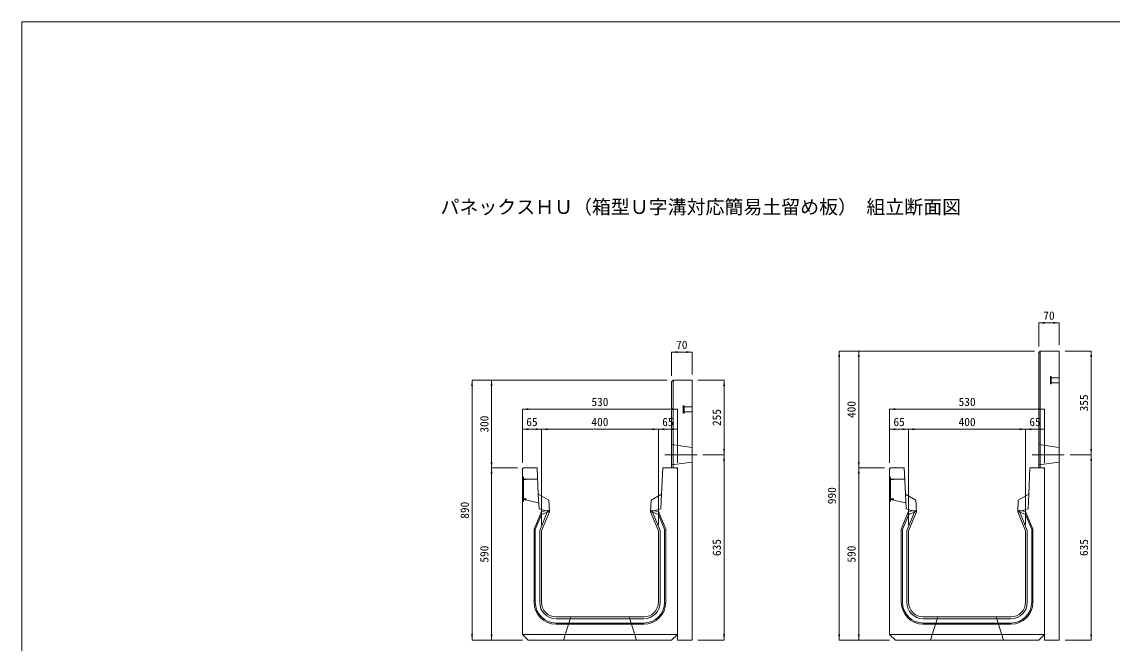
# Model space of a CAD drawing. Units: millimetres at full size. Extents: x -7442 to 51876, y 9625 to 40052.
# Drawn here: x 20374 to 24104, y 36546 to 38673 of the extents above; entities that cross this region are included whole.
import ezdxf
from ezdxf.enums import TextEntityAlignment as Align

# ---------------------------------------------------------------- set-up
doc = ezdxf.new("R2010")
doc.units = ezdxf.units.MM
doc.header["$LTSCALE"] = 16
for name, pattern in [('DASHED', [7.5, 6, -1.5]), ('USER1', [13.5, 7.5, -6]), ('USER2', [285.75, 190.5, -31.75, 31.75, -31.75])]:
    doc.linetypes.add(name, pattern=pattern)
doc.layers.add('_0-0_0', color=7, linetype='Continuous')
for name, color, linetype, lineweight in [('HOLE', 7, 'DASHED', 9), ('KIJUN', 5, 'Continuous', 9), ('WWAY', 5, 'Continuous', 9), ('寸法線', 7, 'Continuous', 9), ('本体', 2, 'Continuous', 13), ('補助線', 8, 'Continuous', 9), ('ｲﾝｻｰﾄ', 3, 'USER1', 9)]:
    doc.layers.add(name, color=color, linetype=linetype, lineweight=lineweight)
doc.styles.add('ＭＳ ゴシック', font='')
doc.styles.get('ＭＳ ゴシック').set_extended_font_data('MS Gothic')

# ---------------------------------------------------------------- blocks, each defined once
blk = doc.blocks.new('filled_arrow')
at = {"color": 0, "linetype": 'Continuous', "lineweight": -2}
blk.add_solid([(7.5, 1.25), (0, 0), (7.5, -1.25)], dxfattribs=at)

msp = doc.modelspace()

# ---------------------------------------------------------------- linework, layer by layer
at = {"layer": 'HOLE'}
for points in [[(22251.68, 36636.12), (22451.68, 36636.12), (22476.68, 36556.12), (22226.68, 36556.12)], [(23507.42, 36636.12), (23707.42, 36636.12), (23732.42, 36556.12), (23482.42, 36556.12)]]:
    msp.add_lwpolyline(points, close=True, dxfattribs=at)
at = {"layer": 'KIJUN'}
for p, q in [((22151.81, 36996.59), (22151.93, 36986.46)), ((22171.69, 36994.92), (22178.68, 36996.12)), ((22531.68, 36994.92), (22524.68, 36996.12)), ((22551.56, 36996.59), (22551.44, 36986.46)), ((23407.54, 36996.59), (23407.67, 36986.46)), ((23427.43, 36994.92), (23434.42, 36996.12)), ((23787.42, 36994.92), (23780.42, 36996.12)), ((23807.3, 36996.59), (23807.17, 36986.46)), ((22557.68, 36932.32), (22557.68, 36686.12)), ((23813.42, 36932.32), (23813.42, 36686.12)), ((22501.68, 36636.12), (22201.68, 36636.12)), ((22501.68, 36630.12), (22201.68, 36630.12)), ((23757.42, 36636.12), (23457.42, 36636.12)), ((23757.42, 36630.12), (23457.42, 36630.12)), ((22201.68, 36615.12), (22501.68, 36615.12)), ((22201.68, 36611.12), (22501.68, 36611.12)), ((23457.42, 36615.12), (23757.42, 36615.12)), ((23457.42, 36611.12), (23757.42, 36611.12))]:
    msp.add_line(p, q, dxfattribs=at)
at = {"layer": 'KIJUN', "color": 7, "lineweight": 13}
for p, q in [((22501.68, 36636.12), (22201.68, 36636.12)), ((23757.42, 36636.12), (23457.42, 36636.12))]:
    msp.add_line(p, q, dxfattribs=at)
at = {"layer": 'KIJUN', "color": 7}
for p, q in [((22086.68, 36576.12), (22616.68, 36576.12)), ((23342.42, 36576.12), (23872.42, 36576.12))]:
    msp.add_line(p, q, dxfattribs=at)
at = {"layer": 'KIJUN', "color": 7, "lineweight": 13}
for points in [[(22151.68, 36686.12), (22151.68, 36931.12), (22178.68, 36996.12), (22176.68, 37036.12), (22140.68, 37056.12), (22136.68, 37146.12), (22089.68, 37146.12), (22086.68, 37143.12), (22086.68, 36576.12), (22106.68, 36556.12)], [(22106.68, 36556.12), (22596.68, 36556.12), (22616.68, 36576.12), (22616.68, 37143.12), (22613.68, 37146.12), (22566.68, 37146.12), (22562.68, 37056.12), (22526.68, 37036.12), (22524.68, 36996.12), (22551.68, 36931.12), (22551.68, 36686.12)], [(23407.42, 36686.12), (23407.42, 36931.12), (23434.42, 36996.12), (23432.42, 37036.12), (23396.42, 37056.12), (23392.42, 37146.12), (23345.42, 37146.12), (23342.42, 37143.12), (23342.42, 36576.12), (23362.42, 36556.12)], [(23362.42, 36556.12), (23852.42, 36556.12), (23872.42, 36576.12), (23872.42, 37143.12), (23869.42, 37146.12), (23822.42, 37146.12), (23818.42, 37056.12), (23782.42, 37036.12), (23780.42, 36996.12), (23807.42, 36931.12), (23807.42, 36686.12)]]:
    msp.add_lwpolyline(points, dxfattribs=at)
at = {"layer": 'KIJUN', "color": 7, "linetype": 'DASHED', "lineweight": 13}
for points in [[(22178.68, 36996.12), (22143.35, 37006.12), (22140.68, 37056.12)], [(22524.68, 36996.12), (22560.02, 37006.12), (22562.68, 37056.12)], [(23434.42, 36996.12), (23399.09, 37006.12), (23396.42, 37056.12)], [(23780.42, 36996.12), (23815.76, 37006.12), (23818.42, 37056.12)]]:
    msp.add_lwpolyline(points, dxfattribs=at)
at = {"layer": 'KIJUN'}
for points in [[(22178.68, 36996.12), (22178.43, 37001.15), (22151.81, 36996.59), (22126.68, 36936.11), (22126.68, 36686.12)], [(22145.68, 36686.12), (22145.68, 36932.32), (22171.69, 36994.92), (22151.93, 36986.46), (22130.68, 36935.31), (22130.68, 36686.12)], [(22151.68, 36686.12), (22151.68, 36931.12), (22178.68, 36996.12)], [(22576.68, 36686.12), (22576.68, 36936.11), (22551.56, 36996.59), (22524.94, 37001.15), (22524.68, 36996.12), (22551.68, 36931.12), (22551.68, 36686.12)], [(22572.68, 36686.12), (22572.68, 36935.31), (22551.44, 36986.46), (22531.68, 36994.92), (22557.68, 36932.32)], [(23434.42, 36996.12), (23434.17, 37001.15), (23407.54, 36996.59), (23382.42, 36936.11), (23382.42, 36686.12)], [(23401.42, 36686.12), (23401.42, 36932.32), (23427.43, 36994.92), (23407.67, 36986.46), (23386.42, 36935.31), (23386.42, 36686.12)], [(23407.42, 36686.12), (23407.42, 36931.12), (23434.42, 36996.12)], [(23832.42, 36686.12), (23832.42, 36936.11), (23807.3, 36996.59), (23780.67, 37001.15), (23780.42, 36996.12), (23807.42, 36931.12), (23807.42, 36686.12)], [(23828.42, 36686.12), (23828.42, 36935.31), (23807.17, 36986.46), (23787.42, 36994.92), (23813.42, 36932.32)]]:
    msp.add_lwpolyline(points, dxfattribs=at)
for centre, radius, start, end in [((22201.68, 36686.12), 75, 180, 270), ((22201.68, 36686.12), 71, 180, 270), ((22201.68, 36686.12), 56, 180, 270), ((22201.68, 36686.12), 50, 180, 270), ((22501.68, 36686.12), 75, 270, 0), ((22501.68, 36686.12), 50, 270, 0), ((22501.68, 36686.12), 56, 270, 0), ((22501.68, 36686.12), 71, 270, 0), ((23457.42, 36686.12), 75, 180, 270), ((23457.42, 36686.12), 71, 180, 270), ((23457.42, 36686.12), 56, 180, 270), ((23457.42, 36686.12), 50, 180, 270), ((23757.42, 36686.12), 75, 270, 0), ((23757.42, 36686.12), 50, 270, 0), ((23757.42, 36686.12), 56, 270, 0), ((23757.42, 36686.12), 71, 270, 0)]:
    msp.add_arc(centre, radius, start, end, dxfattribs=at)
at = {"layer": 'KIJUN', "color": 7, "lineweight": 13}
for centre, start, end in [((22201.68, 36686.12), 180, 270), ((22501.68, 36686.12), 270, 0), ((23457.42, 36686.12), 180, 270), ((23757.42, 36686.12), 270, 0)]:
    msp.add_arc(centre, 50, start, end, dxfattribs=at)
at = {"layer": 'WWAY', "color": 7, "linetype": 'DASHED', "lineweight": 13}
for points in [[(22086.68, 37116.12), (22089.88, 37114.12), (22089.88, 37032.12), (22086.68, 37030.12)], [(22138.37, 37108.12), (22089.88, 37108.12), (22089.88, 37114.12), (22086.68, 37116.12)], [(23342.42, 37116.12), (23345.62, 37114.12), (23345.62, 37032.12), (23342.42, 37030.12)], [(23394.11, 37108.12), (23345.62, 37108.12), (23345.62, 37114.12), (23342.42, 37116.12)], [(22086.68, 37030.12), (22089.88, 37032.12), (22089.88, 37038.12), (22142.28, 37026.12)], [(23342.42, 37030.12), (23345.62, 37032.12), (23345.62, 37038.12), (23398.02, 37026.12)]]:
    msp.add_lwpolyline(points, dxfattribs=at)
at = {"layer": 'WWAY'}
for points in [[(22087.88, 37113.12), (22089.88, 37113.12), (22089.88, 37033.12), (22087.88, 37033.12)], [(22089.88, 37108.12), (22099.88, 37108.12), (22099.88, 37106.12), (22089.88, 37106.12)], [(23343.62, 37113.12), (23345.62, 37113.12), (23345.62, 37033.12), (23343.62, 37033.12)], [(23345.62, 37108.12), (23355.62, 37108.12), (23355.62, 37106.12), (23345.62, 37106.12)], [(22089.88, 37040.12), (22099.88, 37040.12), (22099.88, 37038.12), (22089.88, 37038.12)], [(23345.62, 37040.12), (23355.62, 37040.12), (23355.62, 37038.12), (23345.62, 37038.12)]]:
    msp.add_lwpolyline(points, close=True, dxfattribs=at)
at = {"layer": '寸法線'}
for p, q in [((23852.42, 37642.56), (23922.42, 37642.56)), ((23852.42, 37561.12), (23852.42, 37642.56)), ((23922.42, 37566.12), (23922.42, 37642.56)), ((22596.68, 37542.56), (22666.69, 37542.56)), ((22596.68, 37461.12), (22596.68, 37542.56)), ((22666.69, 37466.12), (22666.69, 37542.56)), ((23169.95, 36556.12), (23169.95, 37546.12)), ((23837.42, 37546.12), (23169.95, 37546.12)), ((23236.84, 37146.12), (23236.84, 37546.12)), ((23837.42, 37546.12), (23236.84, 37546.12)), ((23942.42, 37546.12), (24031.86, 37546.12)), ((24031.86, 37191.12), (24031.86, 37546.12)), ((21914.21, 36556.12), (21914.21, 37446.12)), ((22581.68, 37446.12), (21914.21, 37446.12)), ((21981.1, 37146.12), (21981.1, 37446.12)), ((22581.68, 37446.12), (21981.1, 37446.12)), ((22686.69, 37446.12), (22776.12, 37446.12)), ((22776.12, 37191.12), (22776.12, 37446.12)), ((22086.68, 37347.13), (22616.68, 37347.13)), ((22086.68, 37163.12), (22086.68, 37347.13)), ((22616.68, 37163.12), (22616.68, 37347.13)), ((23342.42, 37347.13), (23872.42, 37347.13)), ((23342.42, 37163.12), (23342.42, 37347.13)), ((23872.42, 37163.12), (23872.42, 37347.13)), ((22086.68, 37278.46), (22151.68, 37278.46)), ((22086.68, 37163.12), (22086.68, 37278.46)), ((22151.68, 37278.46), (22551.68, 37278.46)), ((22151.68, 36951.12), (22151.68, 37278.46)), ((22151.68, 36951.12), (22151.68, 37278.46)), ((22551.68, 36951.12), (22551.68, 37278.46)), ((22551.68, 37278.46), (22616.68, 37278.46)), ((22551.68, 36951.12), (22551.68, 37278.46)), ((22616.68, 37163.12), (22616.68, 37278.46)), ((23342.42, 37278.46), (23407.42, 37278.46)), ((23342.42, 37163.12), (23342.42, 37278.46)), ((23407.42, 37278.46), (23807.42, 37278.46)), ((23407.42, 36951.12), (23407.42, 37278.46)), ((23407.42, 36951.12), (23407.42, 37278.46)), ((23807.42, 36951.12), (23807.42, 37278.46)), ((23807.42, 37278.46), (23872.42, 37278.46)), ((23807.42, 36951.12), (23807.42, 37278.46)), ((23872.42, 37163.12), (23872.42, 37278.46)), ((22704.11, 37191.12), (22776.12, 37191.12)), ((22704.11, 37191.12), (22776.12, 37191.12)), ((22776.12, 36556.12), (22776.12, 37191.12)), ((23959.85, 37191.12), (24031.86, 37191.12)), ((23959.85, 37191.12), (24031.86, 37191.12)), ((24031.86, 36556.12), (24031.86, 37191.12)), ((21981.1, 36556.12), (21981.1, 37146.12)), ((22069.68, 37146.12), (21981.1, 37146.12)), ((22069.68, 37146.12), (21981.1, 37146.12)), ((23236.84, 36556.12), (23236.84, 37146.12)), ((23325.42, 37146.12), (23236.84, 37146.12)), ((23325.42, 37146.12), (23236.84, 37146.12)), ((22086.68, 36556.12), (21914.21, 36556.12)), ((22086.68, 36556.12), (21981.1, 36556.12)), ((22686.69, 36556.12), (22776.12, 36556.12)), ((23342.42, 36556.12), (23169.95, 36556.12)), ((23342.42, 36556.12), (23236.84, 36556.12)), ((23942.42, 36556.12), (24031.86, 36556.12))]:
    msp.add_line(p, q, dxfattribs=at)
at = {"layer": '寸法線', "linetype": 'USER2'}
for p, q in [((22684.11, 37191.12), (22573.75, 37191.12)), ((23939.85, 37191.12), (23829.48, 37191.12))]:
    msp.add_line(p, q, dxfattribs=at)
at = {"layer": '本体', "color": 4, "lineweight": 5}
for p, q in [((23857.42, 37546.12), (23857.42, 37146.12)), ((22601.68, 37446.12), (22601.68, 37146.12))]:
    msp.add_line(p, q, dxfattribs=at)
at = {"layer": '本体', "linetype": 'USER1', "lineweight": 9}
for p, q in [((22596.68, 37226.12), (22666.69, 37216.12)), ((23852.42, 37226.12), (23922.42, 37216.12)), ((22596.68, 37156.12), (22666.69, 37166.12)), ((23852.42, 37156.12), (23922.42, 37166.12))]:
    msp.add_line(p, q, dxfattribs=at)
at = {"layer": '本体'}
for points in [[(23852.42, 37541.12), (23857.42, 37546.12), (23922.42, 37546.12), (23922.42, 36556.12), (23872.42, 36556.12), (23872.42, 37146.12), (23852.42, 37146.12)], [(22596.68, 37441.12), (22601.68, 37446.12), (22666.69, 37446.12), (22666.69, 36556.12), (22616.68, 36556.12), (22616.68, 37146.12), (22596.68, 37146.12)]]:
    msp.add_lwpolyline(points, close=True, dxfattribs=at)
at = {"layer": '補助線', "color": 1, "lineweight": 13}
msp.add_lwpolyline([(20374.36, 38673.09), (33502.72, 38673.09), (33502.72, 30881.96), (20374.36, 30881.96)], close=True, dxfattribs=at)
at = {"layer": 'ｲﾝｻｰﾄ'}
for p, q in [((23892.42, 37458.62), (23892.42, 37433.62)), ((23895.42, 37458.62), (23892.42, 37458.62)), ((23895.42, 37458.62), (23895.42, 37433.62)), ((23922.42, 37454.62), (23895.42, 37454.62)), ((23922.42, 37454.62), (23922.42, 37437.62)), ((23895.42, 37433.62), (23892.42, 37433.62)), ((23922.42, 37437.62), (23895.42, 37437.62)), ((22636.68, 37358.62), (22636.68, 37333.62)), ((22639.68, 37358.62), (22636.68, 37358.62)), ((22639.68, 37333.62), (22636.68, 37333.62)), ((22639.68, 37358.62), (22639.68, 37333.62)), ((22666.69, 37354.62), (22639.68, 37354.62)), ((22666.69, 37337.62), (22639.68, 37337.62)), ((22666.69, 37354.62), (22666.69, 37337.62))]:
    msp.add_line(p, q, dxfattribs=at)

# ---------------------------------------------------------------- block references
at = {"layer": '寸法線', "xscale": 2.67, "yscale": 2.67}
for p in [(23852.42, 37642.56), (22596.68, 37542.56), (22086.68, 37347.13), (23342.42, 37347.13), (22086.68, 37278.46), (22151.68, 37278.46), (22551.68, 37278.46), (23342.42, 37278.46), (23407.42, 37278.46), (23807.42, 37278.46)]:
    msp.add_blockref('filled_arrow', p, dxfattribs=at)
for p, rotation in [((23922.42, 37642.56), 180), ((22666.69, 37542.56), 180), ((23169.95, 37546.12), 270), ((23236.84, 37546.12), 270), ((24031.86, 37546.12), 270), ((21914.21, 37446.12), 270), ((21981.1, 37446.12), 270), ((22776.12, 37446.12), 270), ((22616.68, 37347.13), 180), ((23872.42, 37347.13), 180), ((22151.68, 37278.46), 180), ((22551.68, 37278.46), 180), ((22616.68, 37278.46), 180), ((23407.42, 37278.46), 180), ((23807.42, 37278.46), 180), ((23872.42, 37278.46), 180), ((22776.12, 37191.12), 90), ((22776.12, 37191.12), 270), ((24031.86, 37191.12), 90), ((24031.86, 37191.12), 270), ((21981.1, 37146.12), 90), ((21981.1, 37146.12), 270), ((23236.84, 37146.12), 90), ((23236.84, 37146.12), 270), ((21914.21, 36556.12), 90), ((21981.1, 36556.12), 90), ((22776.12, 36556.12), 90), ((23169.95, 36556.12), 90), ((23236.84, 36556.12), 90), ((24031.86, 36556.12), 90)]:
    msp.add_blockref('filled_arrow', p, dxfattribs=dict(at, rotation=rotation))

# ---------------------------------------------------------------- texts
at = {"layer": '_0-0_0', "style": 'ＭＳ ゴシック'}
msp.add_text('パネックスＨＵ（箱型Ｕ字溝対応簡易土留め板） 組立断面図', height=47.47, dxfattribs=at).set_placement((22696.58, 38039.31), align=Align.MIDDLE_CENTER)
at = {"layer": '寸法線', "style": 'ＭＳ ゴシック'}
for s, p in [('70', (23887.42, 37667.56)), ('70', (22631.68, 37567.56)), ('530', (22351.68, 37372.13)), ('530', (23607.42, 37372.13)), ('65', (22119.18, 37303.46)), ('400', (22351.68, 37303.46)), ('65', (22584.18, 37303.46)), ('65', (23374.92, 37303.46)), ('400', (23607.42, 37303.46)), ('65', (23839.92, 37303.46))]:
    msp.add_text(s, height=28.48, dxfattribs=at).set_placement(p, align=Align.MIDDLE_CENTER)
for s, p in [('400', (23211.84, 37346.12)), ('355', (24006.86, 37368.62)), ('255', (22751.12, 37318.62)), ('300', (21956.1, 37296.12)), ('990', (23144.95, 37051.12)), ('890', (21889.21, 37001.12)), ('635', (22751.12, 36873.62)), ('635', (24006.86, 36873.62)), ('590', (21956.1, 36851.12)), ('590', (23211.84, 36851.12))]:
    msp.add_text(s, height=28.48, rotation=90, dxfattribs=at).set_placement(p, align=Align.MIDDLE_CENTER)

doc.saveas('drawing.dxf')
